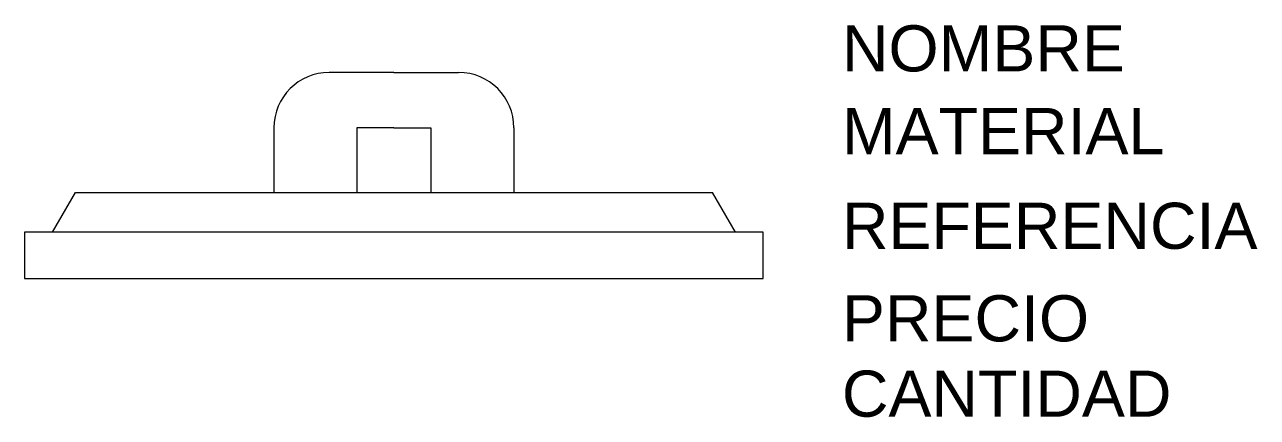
# Model space of a CAD drawing. Header units: centimetres. Extents: x 0 to 66.8, y -7.5 to 13.8.
import ezdxf

# ---------------------------------------------------------------- set-up
doc = ezdxf.new("R2010")
doc.units = ezdxf.units.CM
doc.styles.get("Standard").update_dxf_attribs({"font": 'arial.ttf'})

msp = doc.modelspace()

# ---------------------------------------------------------------- linework, layer by layer
for p, q in [((20, 11.165), (16.5, 11.165)), ((20, 11.165), (23.5, 11.165)), ((13.5, 8.165), (13.5, 4.665)), ((20, 8.165), (18, 8.165)), ((18, 8.165), (18, 4.665)), ((20, 8.165), (22, 8.165)), ((22, 8.165), (22, 4.665)), ((26.5, 8.165), (26.5, 4.665)), ((1.5, 2.5), (2.75, 4.665)), ((2.75, 4.665), (37.25, 4.665)), ((38.5, 2.5), (37.25, 4.665))]:
    msp.add_line(p, q)
msp.add_lwpolyline([(0, 0), (40, 0), (40, 2.5), (0, 2.5)], close=True)
for centre, start, end in [((16.5, 8.165), 90, 180), ((23.5, 8.165), 0, 90)]:
    msp.add_arc(centre, 3, start, end)

# ---------------------------------------------------------------- texts
at = {"flags": 1}
for tag, p, s in [('NOMBRE', (44.265, 11.218), 'PANTALLA'), ('MATERIAL', (44.265, 6.735), 'N/A'), ('REFERENCIA', (44.265, 1.604), 'LCD42'), ('PRECIO', (44.265, -3.411), '80000'), ('CANTIDAD', (44.265, -7.492), '1')]:
    msp.add_attdef(tag, p, s, height=2.5, dxfattribs=at)

doc.saveas('drawing.dxf')
